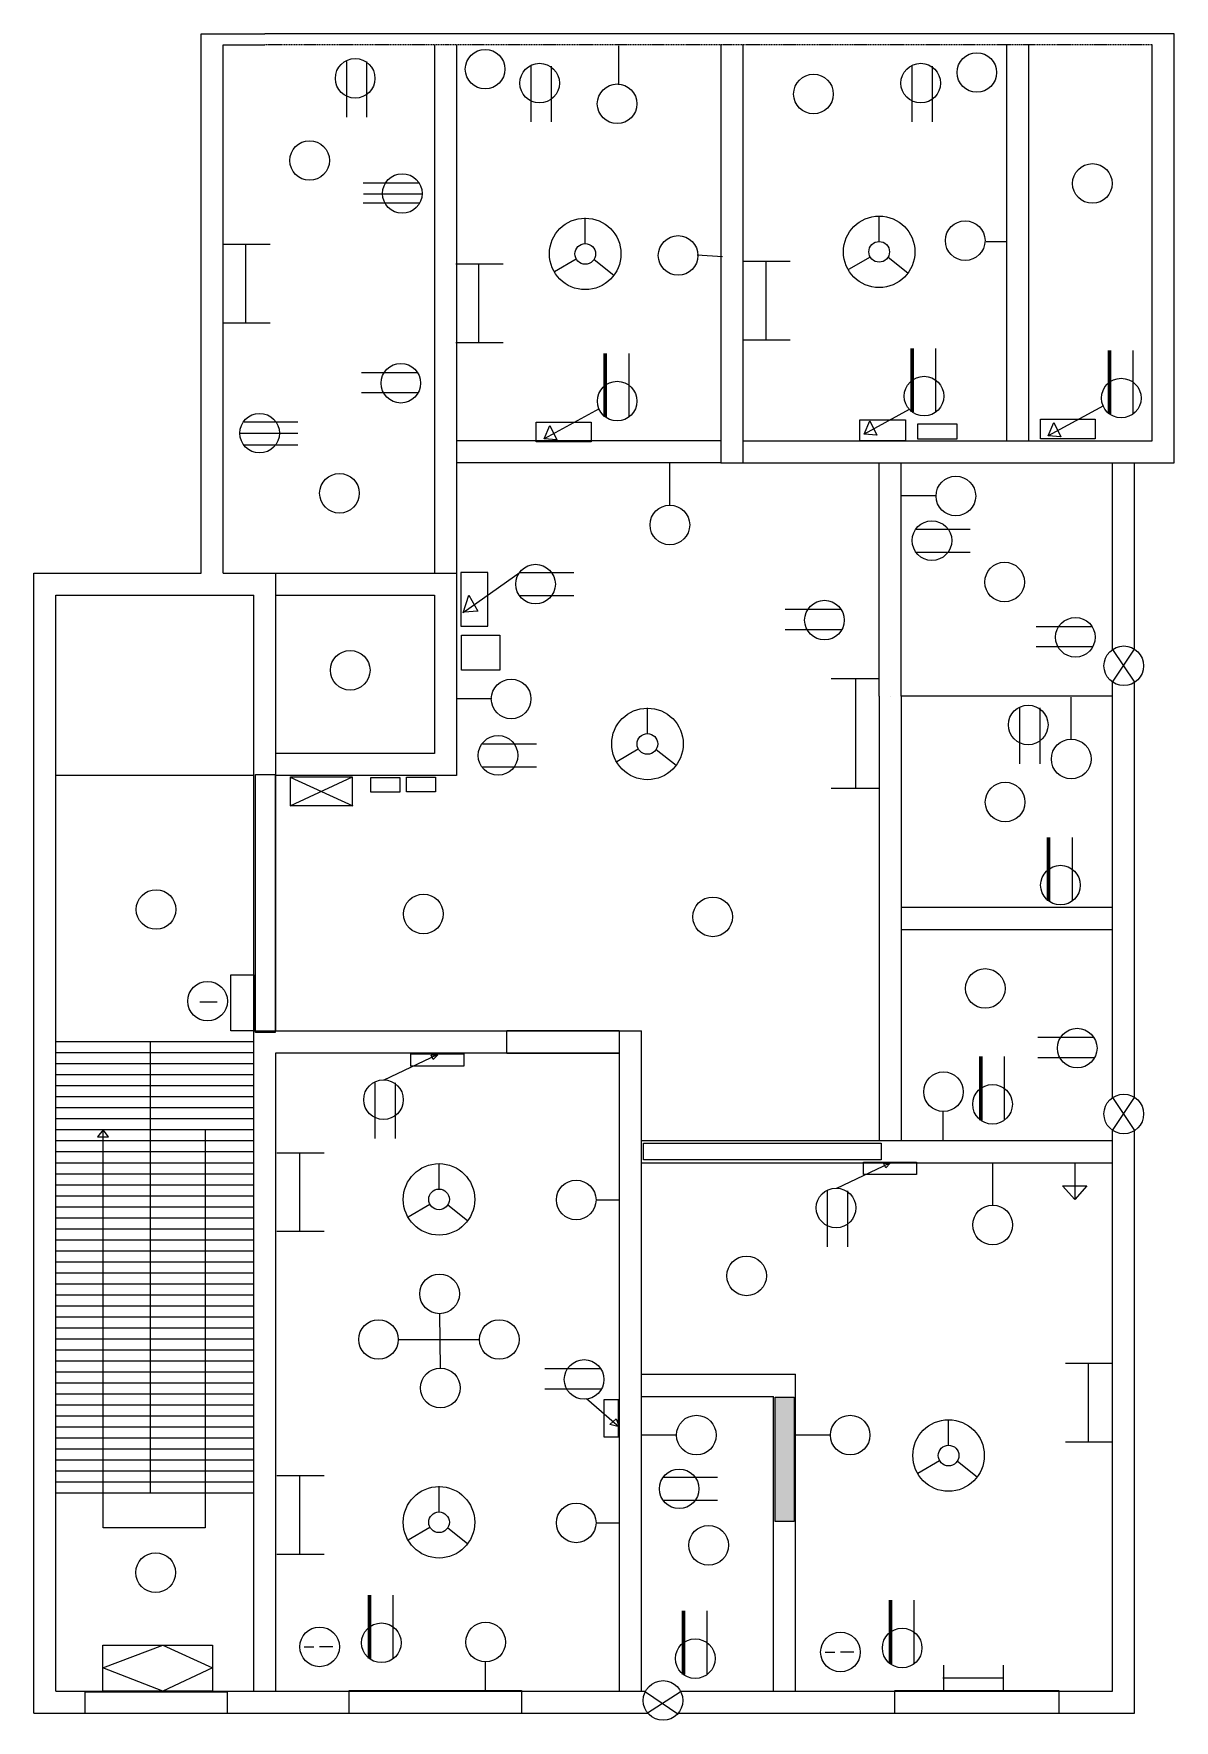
# Model space of a CAD drawing. Header units: inches. Extents: x -65 to 453, y -29 to 738.
import ezdxf

# ---------------------------------------------------------------- set-up
doc = ezdxf.new("R2010")
doc.units = ezdxf.units.IN
doc.header["$MEASUREMENT"] = 0
doc.linetypes.add('DASHED', pattern=[0.75, 0.5, -0.25])
doc.linetypes.add('HIDDEN', pattern=[0.375, 0.25, -0.125])

msp = doc.modelspace()

# ---------------------------------------------------------------- hatches: boundary and pattern name
msp.add_hatch(color=4).paths.add_polyline_path([(271.24, 118.27), (279.88, 118.27), (279.88, 61.79), (271.24, 61.79)])

# ---------------------------------------------------------------- linework, layer by layer
for p, q in [((10.57, 492.62), (10.57, 737.62)), ((10.57, 737.62), (39.57, 737.62)), ((121.57, 737.62), (39.57, 737.62)), ((251.57, 737.62), (121.57, 737.62)), ((381.57, 737.62), (251.57, 737.62)), ((452.57, 737.62), (381.57, 737.62)), ((452.57, 542.62), (452.57, 737.62)), ((20.57, 492.62), (20.57, 732.62)), ((116.57, 732.62), (116.57, 492.62)), ((126.57, 732.62), (126.57, 492.62)), ((200.29, 714.37), (200.29, 732.16)), ((246.57, 732.62), (246.57, 542.62)), ((256.57, 732.62), (256.57, 547.62)), ((256.57, 732.62), (256.57, 542.62)), ((376.57, 552.5), (376.57, 732.62)), ((386.57, 552.96), (386.57, 732.62)), ((442.57, 552.62), (442.57, 732.62)), ((76.57, 725.08), (76.57, 699.71)), ((85.78, 725.08), (85.78, 699.71)), ((160.34, 722.92), (160.34, 697.55)), ((169.55, 722.92), (169.55, 697.55)), ((333.44, 722.92), (333.44, 697.55)), ((342.65, 722.92), (342.65, 697.55)), ((109.6, 669.81), (84.15, 669.81)), ((109.6, 660.67), (84.15, 660.67)), ((111.01, 664.81), (84.37, 664.81)), ((185.05, 642.32), (185.05, 653.95)), ((318.55, 643.27), (318.55, 654.9)), ((20.44, 642.01), (41.9, 642.01)), ((30.79, 642.01), (30.79, 606.29)), ((235.92, 637.19), (247.36, 636.48)), ((314.39, 636.16), (304.58, 630.46)), ((322.58, 636.05), (331.53, 628.95)), ((367.21, 643.24), (376.48, 643.24)), ((126.27, 633.15), (147.72, 633.15)), ((136.62, 633.15), (136.62, 597.43)), ((180.89, 635.22), (171.08, 629.51)), ((189.09, 635.11), (198.03, 628)), ((256.64, 634.27), (278.1, 634.27)), ((267, 634.27), (267, 598.55)), ((20.44, 606.29), (41.9, 606.29)), ((256.64, 598.55), (278.1, 598.55)), ((126.27, 597.43), (147.72, 597.43)), ((204.97, 563.55), (204.97, 592.41)), ((344.35, 565.8), (344.35, 594.65)), ((433.93, 564.92), (433.93, 593.78)), ((108.93, 583.62), (83.49, 583.62)), ((108.93, 574.49), (83.49, 574.49)), ((191.42, 567.19), (166.37, 553.64)), ((420.38, 568.56), (395.33, 555.01)), ((30.07, 561.39), (54.56, 561.39)), ((166.37, 553.64), (168.98, 559.63)), ((168.98, 559.63), (172.11, 553.11)), ((332.13, 566.9), (311.73, 555.72)), ((311.73, 555.72), (314.34, 561.72)), ((314.34, 561.72), (317.47, 555.2)), ((395.33, 555.01), (397.94, 561)), ((397.94, 561), (401.07, 554.48)), ((28.17, 556.17), (54.56, 556.17)), ((246.57, 552.62), (126.57, 552.62)), ((172.11, 553.11), (166.37, 553.64)), ((256.57, 552.62), (353.57, 552.62)), ((317.47, 555.2), (311.73, 555.72)), ((353.57, 552.62), (442.57, 552.62)), ((401.07, 554.48), (395.33, 555.01)), ((30.07, 550.93), (54.56, 550.93)), ((246.57, 542.62), (126.57, 542.62)), ((223.49, 523.46), (223.52, 542.62)), ((246.57, 542.62), (353.57, 542.62)), ((318.57, 436.62), (318.57, 542.62)), ((328.57, 436.62), (328.57, 542.62)), ((353.57, 542.62), (452.57, 542.62)), ((424.57, 457.95), (424.57, 542.62)), ((434.57, 458.03), (434.57, 542.62)), ((344.57, 527.63), (328.57, 527.63)), ((335.41, 512.58), (359.9, 512.58)), ((335.41, 502.13), (359.9, 502.13)), ((-65.43, 405.62), (-65.43, 492.62)), ((-65.43, 492.62), (10.57, 492.62)), ((20.57, 492.62), (44.57, 492.62)), ((44.57, 492.62), (126.57, 492.62)), ((44.57, 405.62), (44.57, 492.62)), ((126.57, 492.62), (126.57, 400.62)), ((155.47, 492.8), (129.57, 474.61)), ((155.37, 492.82), (179.86, 492.82)), ((-55.43, 405.62), (-55.43, 482.62)), ((-55.43, 482.62), (20.57, 482.62)), ((15.57, 482.62), (34.57, 482.62)), ((34.57, 405.62), (34.57, 482.62)), ((44.57, 482.62), (116.57, 482.62)), ((116.57, 482.62), (116.57, 410.62)), ((129.57, 474.61), (132.13, 482.55)), ((136.24, 475.38), (130.08, 474.87)), ((132.13, 482.55), (136.24, 475.38)), ((155.37, 482.37), (179.86, 482.37)), ((301.33, 476.01), (275.89, 476.01)), ((415.3, 468.2), (389.85, 468.2)), ((301.33, 466.88), (275.89, 466.88)), ((415.3, 459.07), (389.85, 459.07)), ((424.57, 443.06), (434.57, 458.03)), ((424.57, 457.95), (434.57, 442.98)), ((318.72, 444.52), (296.74, 444.52)), ((307.73, 444.52), (307.73, 394.77)), ((424.57, 441.62), (424.57, 443.06)), ((424.57, 433.23), (424.57, 443.06)), ((424.57, 335.62), (424.57, 441.62)), ((434.57, 441.62), (434.57, 442.98)), ((434.57, 433.23), (434.57, 442.98)), ((434.57, 335.62), (434.57, 441.62)), ((142.56, 435.44), (126.57, 435.44)), ((213.3, 419.72), (213.3, 431.35)), ((318.57, 436.62), (318.57, 234.62)), ((323.57, 436.62), (323.57, 436.62)), ((424.57, 436.62), (328.57, 436.62)), ((328.57, 436.62), (328.57, 234.62)), ((382.26, 431.34), (382.26, 405.98)), ((391.47, 431.34), (391.47, 405.98)), ((405.79, 417.15), (405.81, 436.31)), ((138.35, 415.01), (162.84, 415.01)), ((116.57, 410.62), (44.57, 410.62)), ((209.15, 412.61), (199.34, 406.91)), ((217.34, 412.51), (226.29, 405.4)), ((-65.43, 289.62), (-65.43, 405.62)), ((-55.43, 289.62), (-55.43, 405.62)), ((34.57, 400.62), (-55.43, 400.62)), ((34.57, 284.62), (34.57, 405.62)), ((44.57, 284.62), (44.57, 405.62)), ((126.57, 400.62), (44.57, 400.62)), ((51.01, 399.95), (79.46, 386.81)), ((51.07, 386.93), (79.33, 400.01)), ((138.35, 404.56), (162.84, 404.56)), ((318.72, 394.77), (296.74, 394.77)), ((406.31, 343.66), (406.31, 372.52)), ((424.57, 340.62), (328.57, 340.62)), ((424.57, 330.62), (328.57, 330.62)), ((424.57, 254.34), (424.57, 335.62)), ((434.57, 254.42), (434.57, 335.62)), ((10.08, 297.91), (17.85, 297.91)), ((-65.43, -25.38), (-65.43, 289.62)), ((-55.43, -15.38), (-55.43, 289.62)), ((34.57, -15.38), (34.57, 284.62)), ((34.57, 284.62), (210.57, 284.62)), ((210.57, 123.62), (210.57, 284.62)), ((34.57, 279.62), (-55.43, 279.62)), ((-12.61, 279.62), (-12.61, 74.62)), ((416.13, 281.57), (390.68, 281.57)), ((34.57, 274.62), (-55.43, 274.62)), ((34.57, 274.62), (-55.43, 274.62)), ((34.57, 269.62), (-55.43, 269.62)), ((44.57, -15.38), (44.57, 274.62)), ((44.57, 274.62), (200.57, 274.62)), ((93.78, 262.4), (117.98, 273.86)), ((115.06, 273.65), (117.99, 273.79)), ((116.02, 271.63), (115.06, 273.65)), ((118.04, 273.79), (116.02, 271.63)), ((200.57, 123.62), (200.57, 274.62)), ((375.47, 244.1), (375.47, 272.95)), ((416.13, 272.44), (390.68, 272.44)), ((34.57, 264.62), (-55.43, 264.62)), ((89.45, 261.1), (89.45, 235.74)), ((98.66, 261.1), (98.66, 235.74)), ((34.57, 259.62), (-55.43, 259.62)), ((34.57, 254.62), (-55.43, 254.62)), ((424.57, 239.45), (434.57, 254.42)), ((424.57, 254.34), (434.57, 239.37)), ((34.57, 249.62), (-55.43, 249.62)), ((347.51, 248), (347.51, 234.62)), ((34.57, 244.62), (-55.43, 244.62)), ((34.57, 239.62), (-55.43, 239.62)), ((-33.88, 239.62), (-36.44, 236.58)), ((-33.88, 58.87), (-33.88, 239.62)), ((-31.46, 236.58), (-33.88, 239.62)), ((12.45, 239.62), (12.45, 58.87)), ((424.57, 229.62), (424.57, 239.45)), ((434.57, 229.62), (434.57, 239.37)), ((34.57, 234.62), (-55.43, 234.62)), ((-36.44, 236.58), (-31.46, 236.58)), ((323.57, 234.62), (210.57, 234.62)), ((424.57, 234.62), (323.57, 234.62)), ((34.57, 229.62), (-55.43, 229.62)), ((34.57, 224.62), (-55.43, 224.62)), ((44.99, 229.31), (66.45, 229.31)), ((55.35, 229.31), (55.35, 193.59)), ((118.64, 212.82), (118.64, 224.45)), ((323.57, 224.62), (210.61, 224.62)), ((299.31, 213.24), (323.51, 224.69)), ((320.59, 224.48), (323.52, 224.62)), ((321.55, 222.46), (320.59, 224.48)), ((323.57, 224.62), (321.55, 222.46)), ((424.57, 224.62), (323.57, 224.62)), ((370.1, 205.46), (370.13, 224.62)), ((407.44, 224.62), (407.44, 208.01)), ((424.57, 133.62), (424.57, 229.62)), ((434.57, 133.62), (434.57, 229.62)), ((34.57, 219.62), (-55.43, 219.62)), ((34.57, 214.62), (-55.43, 214.62)), ((34.57, 214.62), (-55.43, 214.62)), ((34.57, 209.62), (-55.43, 209.62)), ((34.57, 209.62), (-55.43, 209.62)), ((189.95, 207.84), (200.57, 207.84)), ((294.98, 211.94), (294.98, 186.57)), ((304.19, 211.94), (304.19, 186.57)), ((407.44, 208.01), (401.78, 214.23)), ((401.78, 214.23), (412.82, 214.23)), ((412.82, 214.23), (407.44, 208.01)), ((34.57, 204.62), (-55.43, 204.62)), ((34.57, 199.62), (-55.43, 199.62)), ((114.48, 205.72), (104.67, 200.01)), ((122.67, 205.61), (131.62, 198.5)), ((34.57, 194.62), (-55.43, 194.62)), ((44.99, 193.59), (66.45, 193.59)), ((34.57, 189.62), (-55.43, 189.62)), ((34.57, 184.62), (-55.43, 184.62)), ((34.57, 179.62), (-55.43, 179.62)), ((34.57, 174.62), (-55.43, 174.62)), ((34.57, 169.62), (-55.43, 169.62)), ((34.57, 164.62), (-55.43, 164.62)), ((34.57, 159.62), (-55.43, 159.62)), ((34.57, 154.62), (-55.43, 154.62)), ((118.9, 156.16), (119.16, 131.41)), ((34.57, 149.62), (-55.43, 149.62)), ((34.57, 149.62), (-55.43, 149.62)), ((34.57, 144.62), (-55.43, 144.62)), ((34.57, 139.62), (-55.43, 139.62)), ((34.57, 139.62), (-55.43, 139.62)), ((100.16, 144.44), (136.83, 144.44)), ((34.57, 134.62), (-55.43, 134.62)), ((34.57, 134.62), (-55.43, 134.62)), ((192.17, 131.06), (166.72, 131.06)), ((403.11, 133.62), (424.57, 133.62)), ((413.47, 133.62), (413.47, 97.9)), ((424.57, -15.38), (424.57, 133.62)), ((434.57, -25.38), (434.57, 133.62)), ((34.57, 129.62), (-55.43, 129.62)), ((34.57, 124.62), (-55.43, 124.62)), ((200.57, -15.38), (200.57, 123.62)), ((210.57, 128.62), (280.57, 128.62)), ((210.57, -15.38), (210.57, 123.62)), ((280.57, -15.38), (280.57, 128.62)), ((34.57, 119.62), (-55.43, 119.62)), ((192.17, 121.92), (166.72, 121.92)), ((185.67, 117.6), (200.44, 104.81)), ((210.57, 118.62), (270.57, 118.62)), ((270.57, -15.38), (270.57, 118.62)), ((34.57, 114.62), (-55.43, 114.62)), ((34.57, 109.62), (-55.43, 109.62)), ((44.57, -15.38), (44.57, 110.45)), ((196.22, 105.8), (199.1, 108.47)), ((199.1, 108.47), (200.47, 104.97)), ((350.07, 96.44), (350.07, 108.07)), ((34.57, 104.62), (-55.43, 104.62)), ((34.57, 99.62), (-55.43, 99.62)), ((200.44, 104.81), (196.22, 105.8)), ((226.72, 101.03), (210.72, 101.03)), ((296.57, 101.03), (280.57, 101.03)), ((34.57, 94.62), (-55.43, 94.62)), ((403.11, 97.9), (424.57, 97.9)), ((34.57, 89.62), (-55.43, 89.62)), ((34.57, 84.62), (-55.43, 84.62)), ((345.92, 89.34), (336.11, 83.63)), ((354.11, 89.23), (363.06, 82.12)), ((34.57, 79.62), (-55.43, 79.62)), ((44.99, 82.61), (66.45, 82.61)), ((55.35, 82.61), (55.35, 46.89)), ((118.64, 66.12), (118.64, 77.75)), ((220.61, 81.83), (245.1, 81.83)), ((34.57, 74.62), (-55.43, 74.62)), ((220.61, 71.38), (245.1, 71.38)), ((12.45, 58.87), (-33.88, 58.87)), ((114.48, 59.02), (104.67, 53.31)), ((122.67, 58.91), (131.62, 51.8)), ((189.95, 61.14), (200.57, 61.14)), ((44.99, 46.89), (66.45, 46.89)), ((97.88, -0.53), (97.88, 28.32)), ((334.42, -2.89), (334.42, 25.97)), ((240.45, -7.72), (240.45, 21.14)), ((-34.05, -4.78), (-6.74, 5.57)), ((-6.74, 5.57), (15.76, -4.78)), ((57.42, 4.81), (61.84, 4.81)), ((70.47, 4.81), (64.42, 4.81)), ((293.97, 2.45), (298.39, 2.45)), ((307.02, 2.45), (300.97, 2.45)), ((-6.74, -15.38), (-34.05, -4.78)), ((15.76, -4.78), (-6.74, -15.38)), ((139.59, -2), (139.59, -15.38)), ((347.72, -3.51), (347.72, -15.16)), ((374.85, -3.51), (374.85, -15.16)), ((347.53, -9.22), (374.97, -9.22)), ((-55.43, -15.38), (39.57, -15.38)), ((39.57, -15.38), (205.57, -15.38)), ((205.57, -15.38), (212.41, -15.38)), ((212.45, -15.57), (227.03, -25.57)), ((213.31, -25.2), (228.14, -15.57)), ((228.39, -15.38), (275.57, -15.38)), ((275.57, -15.38), (424.57, -15.38)), ((-65.43, -25.38), (39.57, -25.38)), ((39.57, -25.38), (205.57, -25.38)), ((205.57, -25.38), (213.55, -25.38)), ((226.75, -25.38), (275.57, -25.38)), ((275.57, -25.38), (434.57, -25.38))]:
    msp.add_line(p, q)
at = {"linetype": 'HIDDEN'}
msp.add_line((20.57, 732.62), (39.57, 732.62), dxfattribs=at)
at = {"linetype": 'DASHED'}
for p, q in [((121.57, 732.62), (39.57, 732.62)), ((251.57, 732.62), (121.57, 732.62)), ((381.57, 732.62), (251.57, 732.62)), ((442.57, 732.62), (381.57, 732.62))]:
    msp.add_line(p, q, dxfattribs=at)
at = {"lineweight": 60}
for p, q in [((194.16, 563.55), (194.16, 592.41)), ((333.54, 565.8), (333.54, 594.65)), ((423.12, 564.92), (423.12, 593.78)), ((395.5, 343.66), (395.5, 372.52)), ((364.66, 244.1), (364.66, 272.95)), ((87.07, -0.53), (87.07, 28.32)), ((323.62, -2.89), (323.62, 25.97)), ((229.65, -7.72), (229.65, 21.14))]:
    msp.add_line(p, q, dxfattribs=at)
for points in [[(162.83, 561.17), (187.68, 561.17), (187.68, 552.28), (162.83, 552.28)], [(309.71, 562.28), (330.48, 562.28), (330.48, 552.65), (309.71, 552.65)], [(336.05, 560.43), (353.85, 560.43), (353.85, 553.39), (336.05, 553.39)], [(391.79, 562.54), (416.64, 562.54), (416.64, 553.65), (391.79, 553.65)], [(128.54, 468.46), (140.85, 468.46), (140.85, 492.8), (128.54, 492.8)], [(128.8, 464.36), (146.24, 464.36), (146.24, 448.48), (128.8, 448.48)], [(35.24, 401.1), (44.23, 401.1), (44.23, 283.91), (35.24, 283.91)], [(51.14, 399.98), (79.25, 399.98), (79.25, 386.85), (51.14, 386.85)], [(87.62, 399.69), (100.81, 399.69), (100.81, 393.01), (87.62, 393.01)], [(103.88, 399.87), (117.07, 399.87), (117.07, 393.2), (103.88, 393.2)], [(24.04, 310.13), (34.57, 310.13), (34.57, 284.62), (24.04, 284.62)], [(149.37, 284.75), (200.47, 284.75), (200.47, 274.35), (149.37, 274.35)], [(105.91, 274.2), (129.91, 274.2), (129.91, 268.63), (105.91, 268.63)], [(211.5, 233.65), (319.46, 233.65), (319.46, 225.99), (211.5, 225.99)], [(311.44, 225.04), (335.44, 225.04), (335.44, 219.46), (311.44, 219.46)], [(200.16, 116.98), (193.47, 116.98), (193.47, 100.19), (200.16, 100.19)], [(271.24, 118.27), (279.88, 118.27), (279.88, 61.79), (271.24, 61.79)], [(-34.05, 5.57), (15.76, 5.57), (15.76, -15.38), (-34.05, -15.38)], [(77.83, -14.95), (156.05, -14.95), (156.05, -25.45), (77.83, -25.45)], [(325.66, -14.98), (400.1, -14.98), (400.1, -25.49), (325.66, -25.49)], [(-42.1, -15.67), (22.35, -15.67), (22.35, -25.39), (-42.1, -25.39)]]:
    msp.add_lwpolyline(points, close=True)
for centre, radius in [((139.59, 721.52), 9), ((362.9, 720.02), 9), ((80.55, 717.35), 9), ((164.32, 715.19), 9), ((337.42, 715.19), 9), ((199.54, 705.8), 9), ((288.7, 710.24), 9), ((59.87, 680.04), 9), ((415.38, 669.61), 9), ((101.96, 665.05), 9), ((185.05, 637.6), 16.24), ((318.55, 638.55), 16.24), ((357.63, 643.63), 9), ((227.24, 636.89), 9), ((185.05, 637.6), 4.69), ((318.55, 638.55), 4.69), ((101.3, 578.87), 9), ((199.55, 570.74), 9), ((338.93, 572.99), 9), ((428.51, 572.11), 9), ((37.17, 556.17), 9), ((73.42, 528.86), 9), ((353.38, 527.62), 9), ((223.49, 514.46), 9), ((342.51, 507.36), 9), ((162.47, 487.6), 9), ((375.52, 488.53), 9), ((293.7, 471.25), 9), ((407.67, 463.45), 9), ((78.31, 448.46), 9), ((429.63, 450.5), 9), ((151.38, 435.43), 9), ((213.3, 415), 16.24), ((386.24, 423.62), 9), ((145.45, 409.79), 9), ((213.3, 415), 4.69), ((405.79, 408.15), 9), ((375.76, 388.59), 9), ((400.89, 350.85), 9), ((-9.89, 339.79), 9), ((111.55, 337.74), 9), ((242.93, 336.44), 9), ((13.53, 298.13), 9), ((366.75, 303.92), 9), ((408.49, 276.82), 9), ((93.42, 253.38), 9), ((347.76, 257), 9), ((370.05, 251.29), 9), ((429.63, 246.9), 9), ((118.64, 208.1), 16.24), ((180.95, 207.84), 9), ((118.64, 208.1), 4.69), ((298.95, 204.21), 9), ((370.1, 196.46), 9), ((258.34, 173.35), 9), ((118.9, 165.16), 9), ((91.15, 144.44), 9), ((146.03, 144.44), 9), ((119.25, 122.41), 9), ((184.53, 126.3), 9), ((235.53, 101.02), 9), ((305.38, 101.02), 9), ((350.07, 91.72), 16.24), ((350.07, 91.72), 4.69), ((227.71, 76.61), 9), ((118.64, 61.4), 16.24), ((180.95, 61.14), 9), ((118.64, 61.4), 4.69), ((241.09, 50.94), 9), ((-10.05, 38.54), 9), ((92.45, 6.66), 9), ((139.83, 7), 9), ((64.42, 4.81), 9), ((235.03, -0.53), 9), ((300.97, 2.45), 9), ((329, 4.3), 9), ((220.4, -19.53), 9)]:
    msp.add_circle(centre, radius)

doc.saveas('drawing.dxf')
